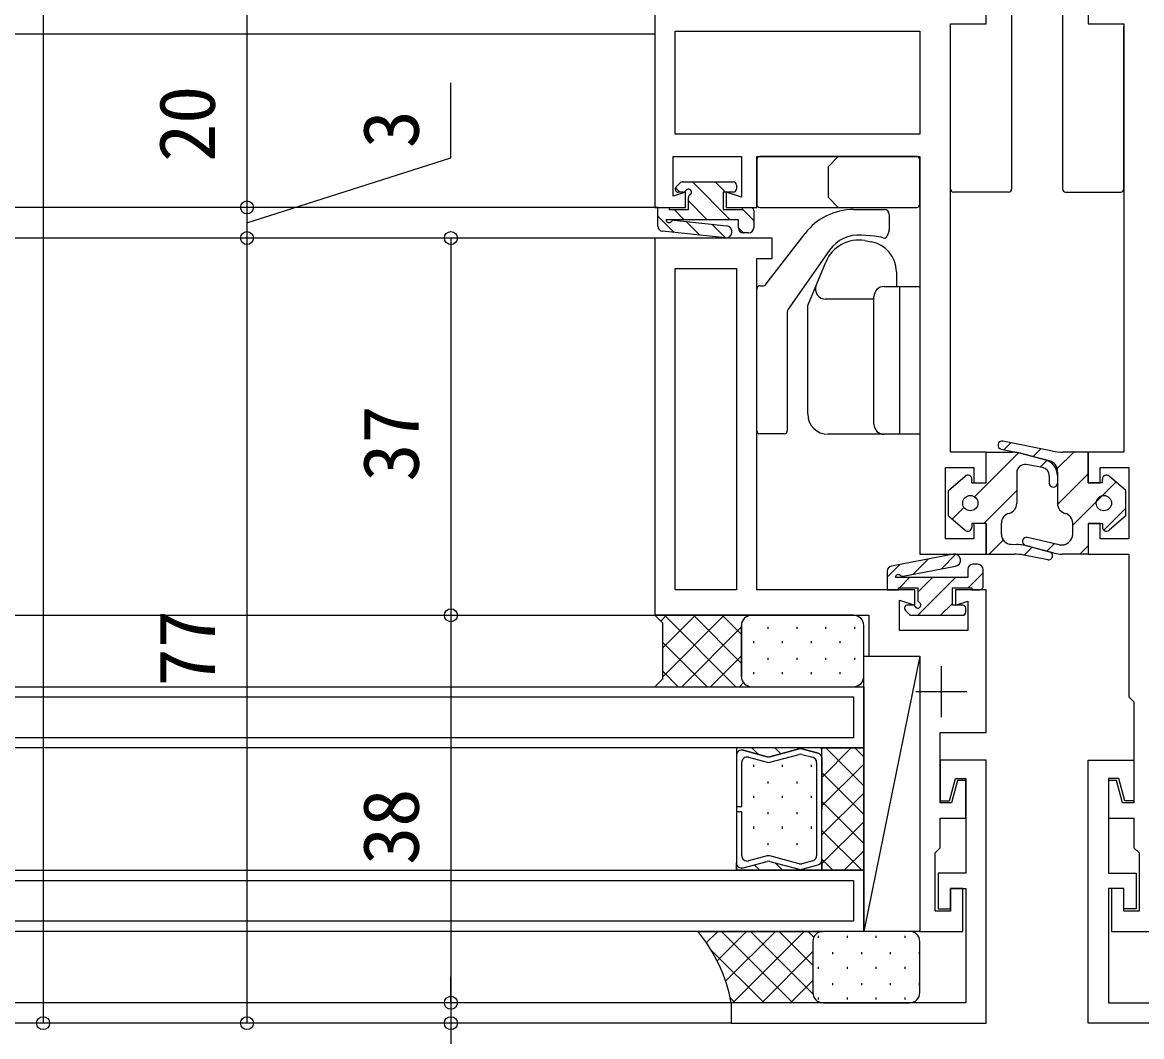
# Model space of a CAD drawing. Units: millimetres, scale not verified. Extents: x -960 to 961, y -419 to 416.
# Drawn here: x 616.1 to 725.9, y -314.2 to -214.7 of the extents above; entities that cross this region are included whole.
import ezdxf
from ezdxf.enums import TextEntityAlignment as Align

# ---------------------------------------------------------------- set-up
doc = ezdxf.new("R2010")
doc.units = ezdxf.units.MM
doc.header["$LTSCALE"] = 2
for name, color, linetype in [('0-2_YKK_11', 7, 'Continuous'), ('0-4_YKK_12', 2, 'Continuous'), ('0-5_YKK_13', 4, 'Continuous'), ('0-7_YKK_D', 6, 'Continuous')]:
    doc.layers.add(name, color=color, linetype=linetype)
doc.styles.add('ＭＳ ゴシック', font='')
doc.styles.get('ＭＳ ゴシック').set_extended_font_data('MS Gothic')

msp = doc.modelspace()

# ---------------------------------------------------------------- linework, layer by layer
at = {"layer": '0-2_YKK_11'}
for p, q in [((706.2, -277.9), (706.2, -282.9)), ((708.7, -280.4), (703.7, -280.4))]:
    msp.add_line(p, q, dxfattribs=at)
for points in [[(678.1, -212.9), (678.1, -232.9), (681.1, -232.9), (681.1, -231.4), (679.9, -231.79), (679.9, -227.9), (686.6, -227.9), (686.6, -231.888), (685.1, -231.4), (685.1, -232.9), (688.1, -232.9), (688.1, -227.9), (704.1, -227.9), (704.1, -266.9), (710.6, -266.9), (710.6, -263.9), (709.4, -263.9), (709.4, -265.4), (706.6, -265.4), (706.6, -258.4), (709.4, -258.4), (709.4, -259.9), (710.6, -259.9), (710.6, -256.9), (707.1, -256.9), (707.1, -214.9), (710.6, -214.9), (710.6, -212.9)], [(720.6, -212.9), (720.6, -214.9), (724.1, -214.9), (724.1, -256.9), (720.6, -256.9), (720.6, -259.9), (721.8, -259.9), (721.8, -258.4), (724.6, -258.4), (724.6, -265.4), (721.8, -265.4), (721.8, -263.9), (720.6, -263.9), (720.6, -266.9), (724.6, -266.9), (724.6, -280.9), (725.1, -281.4), (725.1, -291.3), (723.989, -291.3), (723.4, -289.1), (722.6, -289.1), (722.6, -292.8), (725.1, -292.8), (725.1, -295.7), (725.6, -296.2), (725.6, -301.9), (724.1, -301.9), (724.1, -299.7), (722.9, -299.7), (722.9, -303.9), (727.1, -303.9)], [(704.1, -281.95), (704.1, -303.9), (708.3, -303.9), (708.3, -299.7), (707.1, -299.7), (707.1, -301.9), (705.6, -301.9), (705.6, -296.2), (706.1, -295.7), (706.1, -292.8), (708.6, -292.8), (708.6, -289.1), (707.788, -289.1), (707.198, -291.3), (706.1, -291.3), (706.1, -284.4), (710.6, -284.4), (710.6, -270.4), (707.6, -270.4), (707.6, -271.9), (708.8, -271.511), (708.8, -274.4), (702.1, -274.4), (702.1, -271.413), (703.6, -271.9), (703.6, -270.4), (688.1, -270.4), (688.1, -237.9), (689.6, -237.9), (689.6, -235.9), (678.1, -235.9), (678.1, -272.9), (699.1, -272.9), (699.1, -276.9), (704.1, -276.9), (704.1, -278.85)]]:
    msp.add_lwpolyline(points, dxfattribs=at)
for points in [[(680.1, -215.6), (704.1, -215.6), (704.1, -225.7), (680.1, -225.7)], [(686.1, -238.9), (686.1, -270.4), (680.1, -270.4), (680.1, -238.9)], [(710.6, -312.9), (710.6, -287.1), (706.1, -287.1), (706.1, -291.1), (707, -291.1), (707.589, -288.9), (708.6, -288.9), (708.6, -298.2), (705.9, -298.2), (705.9, -301.7), (707.1, -301.7), (707.1, -299.7), (708.6, -299.7), (708.6, -310.9), (685.6, -310.9), (685.6, -312.9)], [(720.6, -312.9), (720.6, -287.1), (725.1, -287.1), (725.1, -291.1), (724.2, -291.1), (723.611, -288.9), (722.6, -288.9), (722.6, -298.2), (725.3, -298.2), (725.3, -301.7), (724.1, -301.7), (724.1, -299.7), (722.6, -299.7), (722.6, -310.9), (745.6, -310.9), (745.6, -312.9)]]:
    msp.add_lwpolyline(points, close=True, dxfattribs=at)
at = {"layer": '0-4_YKK_12'}
for p, q in [((678.1, -215.9), (509.6, -215.9)), ((678.4, -232.9), (509.6, -232.9)), ((678.4, -235.9), (509.6, -235.9)), ((509.6, -272.9), (678.4, -272.9)), ((509.6, -279.9), (698.6, -279.9)), ((698.6, -279.9), (698.6, -285.9)), ((509.6, -280.9), (697.6, -280.9)), ((697.6, -280.9), (697.6, -284.9)), ((697.6, -284.9), (509.6, -284.9)), ((698.6, -285.9), (509.6, -285.9)), ((694.5, -285.9), (686.101, -285.9)), ((686.101, -285.9), (686.101, -297.9)), ((689.115, -286.77), (686.762, -286.139)), ((686.762, -286.139), (689.115, -286.77)), ((687.616, -285.9), (688.257, -286.54)), ((692.265, -285.999), (689.386, -286.77)), ((689.386, -286.77), (692.265, -285.999)), ((689.862, -285.9), (690.447, -286.486)), ((692.107, -285.9), (692.218, -286.011)), ((694.111, -286.421), (692.537, -285.999)), ((692.537, -285.999), (694.111, -286.421)), ((694.352, -285.9), (694.5, -286.048)), ((694.5, -297.9), (694.5, -285.9)), ((694.5, -285.9), (698.6, -285.9)), ((694.5, -297.9), (694.5, -285.9)), ((694.543, -285.9), (694.5, -285.942)), ((697.371, -285.9), (694.501, -288.771)), ((694.882, -285.9), (698.6, -289.618)), ((697.711, -285.9), (698.6, -286.789)), ((698.6, -285.9), (698.6, -297.9)), ((686.101, -286.629), (686.101, -286.629)), ((686.101, -286.654), (686.101, -286.638)), ((686.101, -286.646), (686.101, -291.639)), ((686.626, -291.639), (686.626, -287.33)), ((687.287, -286.823), (689.115, -287.313)), ((687.808, -287.768), (687.808, -287.568)), ((689.386, -287.313), (692.265, -286.542)), ((690.638, -287.768), (690.638, -287.568)), ((692.536, -286.542), (693.586, -286.824)), ((693.468, -287.768), (693.468, -287.568)), ((693.976, -287.331), (693.975, -296.474)), ((694.5, -286.914), (694.5, -286.943)), ((694.5, -296.877), (694.501, -286.928)), ((698.6, -287.499), (694.5, -291.599)), ((694.501, -288.347), (698.6, -292.446)), ((689.223, -289.383), (689.223, -289.183)), ((692.053, -289.383), (692.053, -289.183)), ((687.808, -290.798), (687.808, -290.598)), ((690.638, -290.798), (690.638, -290.598)), ((693.468, -290.798), (693.468, -290.598)), ((698.6, -290.328), (694.5, -294.428)), ((686.101, -291.639), (686.626, -291.639)), ((694.5, -291.175), (698.6, -295.275)), ((686.1, -292.164), (686.1, -297.158)), ((686.625, -292.164), (686.1, -292.164)), ((686.625, -296.474), (686.625, -292.164)), ((689.223, -292.413), (689.223, -292.213)), ((692.053, -292.413), (692.053, -292.213)), ((687.808, -293.828), (687.808, -293.628)), ((690.638, -293.828), (690.638, -293.628)), ((693.468, -293.828), (693.468, -293.628)), ((698.6, -293.156), (694.5, -297.256)), ((694.5, -294.003), (698.397, -297.9)), ((689.223, -295.443), (689.223, -295.243)), ((692.053, -295.443), (692.053, -295.243)), ((698.6, -295.985), (696.685, -297.9)), ((686.101, -297.145), (686.101, -297.161)), ((686.761, -297.66), (689.115, -297.03)), ((686.761, -297.665), (689.115, -297.034)), ((689.115, -296.491), (687.286, -296.981)), ((687.858, -297.366), (688.391, -297.9)), ((692.265, -297.262), (689.386, -296.491)), ((689.386, -297.03), (692.265, -297.801)), ((689.386, -297.034), (692.265, -297.806)), ((689.905, -297.168), (690.636, -297.9)), ((692.265, -297.262), (692.265, -297.262)), ((692.265, -297.262), (692.265, -297.262)), ((693.586, -296.981), (692.536, -297.262)), ((692.536, -297.801), (694.111, -297.379)), ((692.536, -297.806), (694.111, -297.384)), ((694.403, -297.176), (694.5, -297.274)), ((694.5, -296.832), (695.568, -297.9)), ((694.5, -296.886), (694.5, -296.857)), ((509.6, -297.9), (698.6, -297.9)), ((686.101, -297.854), (686.146, -297.9)), ((686.101, -297.9), (694.5, -297.9)), ((692.73, -297.749), (692.881, -297.9)), ((698.6, -297.9), (694.5, -297.9)), ((698.6, -297.9), (698.6, -303.9)), ((509.6, -298.9), (697.6, -298.9)), ((697.6, -298.9), (697.6, -302.9)), ((697.6, -302.9), (509.6, -302.9)), ((698.6, -303.9), (509.6, -303.9)), ((685.9, -310.9), (509.6, -310.9)), ((685.6, -312.9), (509.6, -312.9))]:
    msp.add_line(p, q, dxfattribs=at)
for points in [[(694.5, -286.914), (694.5, -285.9), (686.101, -285.9), (686.101, -286.638)], [(694.5, -296.886), (694.5, -297.9), (686.101, -297.9), (686.101, -297.161)]]:
    msp.add_lwpolyline(points, dxfattribs=at)
for centre, start, end in [((686.626, -286.646), 74.99632, 179.99817), ((686.626, -286.646), 74.99628, 179.11056), ((692.401, -286.506), 74.99593, 104.99625), ((692.401, -286.506), 74.9963, 104.9963), ((692.401, -287.049), 74.99656, 104.99604), ((693.976, -286.928), 359.99823, 74.99617), ((693.976, -286.928), 1.57977, 74.9963), ((686.626, -286.646), 179.11056, 180.88583), ((687.151, -287.33), 74.99632, 179.99621), ((689.251, -286.263), 254.99588, 284.9963), ((689.251, -286.263), 254.99628, 284.9963), ((689.251, -286.806), 254.99568, 284.99693), ((693.451, -287.331), 359.99823, 74.99617), ((693.976, -286.928), 358.41663, 1.57977), ((686.625, -297.158), 179.99823, 285.00008), ((686.626, -297.153), 179.11056, 180.88583), ((686.626, -297.153), 180.88583, 285.00011), ((687.15, -296.474), 180.00019, 285.00008), ((689.25, -296.998), 74.99947, 105.00072), ((689.25, -297.537), 75.0001, 105.00011), ((689.25, -297.541), 75.0001, 105.00052), ((692.4, -296.755), 255.00035, 284.99984), ((692.4, -296.755), 255.00394, 255.00438), ((692.4, -296.755), 255.00438, 255.00666), ((692.4, -296.755), 255.00615, 255.00783), ((692.4, -296.755), 255.00783, 255.0147), ((692.4, -296.755), 255.01473, 255.03233), ((692.4, -296.755), 255.03233, 255.0338), ((692.4, -296.755), 255.0338, 255.03604), ((692.4, -296.755), 255.01772, 255.06685), ((692.4, -296.755), 255.04236, 255.06678), ((692.4, -296.755), 255.062, 255.08055), ((692.4, -296.755), 255.08055, 255.11667), ((692.4, -296.755), 255.11667, 255.17121), ((692.4, -296.755), 255.17121, 255.52874), ((692.4, -296.755), 255.52874, 255.96196), ((693.451, -296.474), 284.99334, 359.96185), ((693.975, -296.872), 285.0001, 358.41663), ((693.976, -296.877), 284.98992, 359.971), ((693.975, -296.872), 358.41663, 1.57977), ((692.4, -297.294), 255.0001, 285.0001), ((692.4, -297.298), 255.00015, 285.00047)]:
    msp.add_arc(centre, 0.525, start, end, dxfattribs=at)
at = {"layer": '0-5_YKK_13'}
for p, q in [((713.1, -191.9), (713.1, -231.1)), ((718.1, -191.9), (718.1, -231.1)), ((707.1, -231.1), (707.1, -215.2)), ((724.1, -231.1), (724.1, -215.2)), ((688.1, -228.2), (688.1, -232.6)), ((703.8, -227.9), (688.4, -227.9)), ((695.1, -228.9), (696.1, -227.9)), ((704.1, -232.6), (704.1, -228.2)), ((695.1, -228.9), (695.1, -231.9)), ((680.188, -230.888), (680.588, -230.488)), ((680.8, -230.4), (685.8, -230.4)), ((685.487, -234.1), (681.787, -230.4)), ((685.032, -231.4), (684.032, -230.4)), ((680.542, -231.4), (680.124, -230.983)), ((680.88, -231.4), (680.4, -231.4)), ((686.1, -230.7), (686.1, -231.1)), ((712.8, -231.4), (707.4, -231.4)), ((718.4, -231.4), (723.8, -231.4)), ((683.242, -234.1), (681.4, -232.258)), ((695.1, -231.9), (696.1, -232.9)), ((680.013, -235.362), (678.4, -233.749)), ((680.997, -234.1), (679.997, -233.1)), ((687.8, -234.168), (686.7, -233.068)), ((687.8, -233.2), (687.8, -234.9)), ((688.4, -232.9), (703.8, -232.9)), ((697.6, -233.1), (700.6, -233.1)), ((701.1, -233.6), (701.1, -235.051)), ((680.004, -234.154), (685.136, -234.693)), ((682.522, -235.625), (681.174, -234.277)), ((685.03, -235.889), (683.682, -234.541)), ((686.787, -235.4), (686.3, -234.914)), ((685.01, -235.887), (678.848, -235.239)), ((687.3, -235.4), (686.8, -235.4)), ((689.036, -240.404), (692.84, -235.447)), ((699.655, -235.711), (698.372, -235.611)), ((701.082, -235.153), (700.882, -235.703)), ((695.233, -237.092), (691.19, -242.866)), ((698.708, -236.153), (699.321, -236.261)), ((693.1, -242.525), (694.866, -238.261)), ((701.8, -239.216), (701.8, -240.65)), ((688.1, -254.8), (688.1, -240.9)), ((688.4, -240.6), (688.64, -240.6)), ((702.1, -240.65), (704.1, -240.65)), ((704.1, -240.65), (704.1, -255.15)), ((693.1, -253.15), (693.1, -242.525)), ((699.6, -241.9), (694.856, -241.9)), ((699.6, -254.15), (699.6, -241.65)), ((691.1, -243.153), (691.1, -254.8)), ((690.8, -255.1), (688.4, -255.1)), ((702.1, -255.15), (695.1, -255.15)), ((704.1, -255.15), (702.1, -255.15)), ((712.078, -256.612), (713.797, -256.96)), ((717.113, -256.803), (712.236, -255.828)), ((712.351, -256.668), (713.032, -255.987)), ((715.216, -257.338), (715.978, -256.576)), ((709.46, -261.274), (713.778, -256.956)), ((710.598, -259.9), (710.598, -256.9)), ((710.598, -256.9), (713.202, -256.9)), ((716.794, -257.759), (713.797, -256.96)), ((713.981, -257.003), (716.413, -257.657)), ((715.899, -258.371), (716.564, -257.706)), ((717.575, -258.515), (719.189, -256.9)), ((720.598, -259.9), (720.598, -256.9)), ((713.598, -258.865), (713.598, -261.932)), ((716.135, -258.414), (714.541, -258.125)), ((717.598, -258.865), (717.598, -261.932)), ((717.602, -262.023), (720.598, -259.027)), ((706.898, -260.65), (708.538, -259.247)), ((709.198, -259.9), (709.198, -259.55)), ((709.198, -259.9), (710.598, -259.9)), ((716.798, -259.202), (716.798, -259.946)), ((717.598, -259.202), (717.598, -259.946)), ((719.098, -264.063), (723.335, -259.826)), ((721.998, -259.9), (720.598, -259.9)), ((721.998, -259.9), (721.998, -259.55)), ((724.298, -260.65), (722.658, -259.247)), ((706.898, -263.15), (706.898, -260.65)), ((710.37, -263.9), (713.598, -260.672)), ((724.298, -263.15), (724.298, -260.65)), ((707.268, -263.467), (708.422, -262.313)), ((706.898, -263.15), (708.538, -264.554)), ((722.14, -264.556), (724.298, -262.398)), ((724.298, -263.15), (722.658, -264.554)), ((710.598, -263.9), (709.198, -263.9)), ((709.198, -263.9), (709.198, -264.25)), ((712.098, -264.939), (712.098, -263.869)), ((719.098, -264.939), (719.098, -263.869)), ((720.598, -263.9), (721.998, -263.9)), ((721.998, -263.9), (721.998, -264.25)), ((710.905, -266.9), (712.285, -265.521)), ((717.779, -265.974), (714.645, -265.264)), ((713.059, -265.938), (713.577, -265.958)), ((714.339, -267.002), (715.122, -266.219)), ((717.279, -266.796), (714.443, -266.037)), ((714.893, -266.158), (716.796, -266.667)), ((716.558, -266.603), (717.297, -265.864)), ((719.796, -266.9), (720.598, -266.098)), ((707.385, -266.908), (701.306, -268.067)), ((703.411, -268.888), (704.92, -267.378)), ((706.185, -268.359), (707.631, -266.913)), ((710.598, -266.9), (713.336, -266.9)), ((716.638, -267.451), (714.295, -266.993)), ((700.9, -269.153), (702.146, -267.907)), ((702.462, -269.069), (707.609, -268.087)), ((708.833, -270.2), (710.3, -268.734)), ((709.8, -267.9), (709.3, -267.9)), ((710.3, -270.1), (710.3, -268.4)), ((702.098, -270.2), (703.098, -269.2)), ((703.888, -272.9), (707.588, -269.2)), ((703.9, -270.643), (705.343, -269.2)), ((701.898, -270.4), (702, -270.298)), ((703.38, -271.9), (702.9, -271.9)), ((706.133, -272.9), (707.3, -271.734)), ((708.6, -272.6), (708.6, -272.2)), ((679.258, -272.9), (678.679, -273.479)), ((684.915, -272.9), (678.85, -278.965)), ((682.087, -272.9), (678.85, -276.137)), ((686.054, -279.9), (679.054, -272.9)), ((686.6, -277.618), (681.882, -272.9)), ((686.6, -274.789), (684.711, -272.9)), ((687.541, -272.902), (687.539, -272.9)), ((697.6, -272.9), (687.6, -272.9)), ((702.688, -272.413), (703.088, -272.813)), ((703.3, -272.9), (708.3, -272.9)), ((708.393, -272.886), (708.585, -272.693)), ((686.6, -274.044), (680.744, -279.9)), ((686.6, -278.9), (686.6, -273.9)), ((686.6, -273.9), (686.6, -278.9)), ((689.223, -274.233), (689.223, -274.033)), ((692.053, -274.233), (692.053, -274.033)), ((694.883, -274.233), (694.883, -274.033)), ((697.713, -274.233), (697.713, -274.033)), ((698.6, -278.9), (698.6, -273.9)), ((683.225, -279.9), (678.85, -275.525)), ((687.808, -275.648), (687.808, -275.448)), ((690.638, -275.648), (690.638, -275.448)), ((693.468, -275.648), (693.468, -275.448)), ((696.298, -275.648), (696.298, -275.448)), ((686.6, -276.872), (683.572, -279.9)), ((689.223, -277.263), (689.223, -277.063)), ((692.053, -277.263), (692.053, -277.063)), ((694.883, -277.263), (694.883, -277.063)), ((697.713, -277.263), (697.713, -277.063)), ((704.1, -276.9), (698.6, -303.9)), ((680.397, -279.9), (678.85, -278.353)), ((687.808, -278.678), (687.808, -278.478)), ((690.638, -278.678), (690.638, -278.478)), ((693.468, -278.678), (693.468, -278.478)), ((696.298, -278.678), (696.298, -278.478)), ((686.8, -279.5), (686.401, -279.9)), ((687.6, -279.9), (697.6, -279.9)), ((682.3, -303.9), (694.6, -303.9)), ((684.271, -303.9), (683.154, -305.017)), ((687.099, -303.9), (684.212, -306.788)), ((691.644, -310.9), (684.644, -303.9)), ((689.928, -303.9), (685.049, -308.778)), ((692.756, -303.9), (685.756, -310.9)), ((693.609, -310.036), (687.473, -303.9)), ((693.6, -307.199), (690.301, -303.9)), ((693.698, -304.468), (693.13, -303.9)), ((703.1, -303.9), (694.6, -303.9)), ((693.6, -304.9), (693.6, -309.9)), ((693.6, -304.9), (693.6, -309.9)), ((694.123, -304.333), (694.123, -304.533)), ((696.953, -304.333), (696.953, -304.533)), ((699.783, -304.333), (699.783, -304.533)), ((702.613, -304.333), (702.613, -304.533)), ((704.1, -309.9), (704.1, -304.9)), ((688.816, -310.9), (683.579, -305.663)), ((693.6, -305.885), (688.585, -310.9)), ((695.538, -305.948), (695.538, -306.148)), ((698.368, -305.948), (698.368, -306.148)), ((701.198, -305.948), (701.198, -306.148)), ((704.028, -305.948), (704.028, -306.148)), ((694.123, -307.363), (694.123, -307.563)), ((696.953, -307.363), (696.953, -307.563)), ((699.783, -307.363), (699.783, -307.563)), ((702.613, -307.363), (702.613, -307.563)), ((693.6, -308.713), (691.413, -310.9)), ((695.538, -308.978), (695.538, -309.178)), ((698.368, -308.978), (698.368, -309.178)), ((701.198, -308.978), (701.198, -309.178)), ((704.028, -308.978), (704.028, -309.178)), ((685.988, -310.9), (685.503, -310.415)), ((694.123, -310.393), (694.123, -310.593)), ((696.953, -310.393), (696.953, -310.593)), ((699.783, -310.393), (699.783, -310.593)), ((702.613, -310.393), (702.613, -310.593)), ((694.6, -310.9), (685.6, -310.9)), ((694.291, -310.851), (694.241, -310.9)), ((694.473, -310.9), (694.464, -310.891)), ((694.6, -310.9), (703.1, -310.9))]:
    msp.add_line(p, q, dxfattribs=at)
for points in [[(685.8, -231.4), (684.8, -231.4), (684.8, -233.1), (686.7, -233.1), (686.7, -232.9), (687.5, -232.9)], [(678.4, -234.742), (678.4, -232.9), (679.5, -232.9), (679.5, -233.1), (681.4, -233.1), (681.4, -231.92)], [(686.3, -234.9), (686.3, -234.1), (679.194, -234.1)], [(700.6, -240.65), (702.1, -240.65), (702.1, -255.15)], [(720.598, -256.9), (718.098, -256.9), (718.093, -256.9)], [(710.598, -263.9), (710.598, -266.9), (712.303, -266.9)], [(720.598, -263.9), (720.598, -266.9), (718.064, -266.9)], [(700.9, -268.559), (700.9, -270.4), (702, -270.4), (702, -270.2), (703.9, -270.2), (703.9, -271.381)], [(708.8, -268.4), (708.8, -269.2), (701.694, -269.2)], [(708.3, -271.9), (707.3, -271.9), (707.3, -270.2), (709.2, -270.2), (709.2, -270.4), (710, -270.4)], [(687.6, -272.9), (678.1, -272.9), (678.85, -273.65), (678.85, -279.15), (678.1, -279.9), (687.6, -279.9)]]:
    msp.add_lwpolyline(points, dxfattribs=at)
msp.add_lwpolyline([(698.6, -276.9), (704.1, -276.9), (704.1, -303.9), (698.6, -303.9)], close=True, dxfattribs=at)
for centre in [(709.048, -261.9), (722.148, -261.9)]:
    msp.add_circle(centre, 0.75, dxfattribs=at)
for centre, radius, start, end in [((688.4, -228.2), 0.3, 90, 180), ((703.8, -228.2), 0.3, 0, 90), ((680.8, -230.7), 0.3, 90, 135), ((685.8, -230.7), 0.3, 0, 90), ((680.4, -231.1), 0.3, 135, 270), ((680.88, -231.1), 0.3, 270, 330), ((681.4, -231.4), 0.3, 300, 150), ((685.8, -231.1), 0.3, 270, 0), ((707.4, -231.1), 0.3, 180, 270), ((712.8, -231.1), 0.3, 270, 0), ((718.4, -231.1), 0.3, 180, 270), ((723.8, -231.1), 0.3, 270, 0), ((681.7, -231.92), 0.3, 120, 180), ((688.4, -232.6), 0.3, 180, 270), ((703.8, -232.6), 0.3, 270, 0), ((687.5, -233.2), 0.3, 360, 90), ((697.6, -239.1), 6, 90, 142.5), ((700.6, -233.6), 0.5, 0, 90), ((678.9, -234.742), 0.5, 180, 264.00299), ((679.493, -234.091), 0.3, 181.71339, 322.98927), ((679.973, -234.453), 0.3, 84.00299, 142.98927), ((685.073, -235.29), 0.6, 264.00299, 84.00299), ((686.8, -234.9), 0.5, 180, 270), ((687.3, -234.9), 0.5, 270, 0), ((698.1, -239.1), 3.5, 85.54479, 145), ((699.383, -239.2), 3.5, 71.32828, 85.54479), ((700.6, -235.6), 0.3, 251.32828, 340), ((700.8, -235.051), 0.3, 340, 360), ((698.1, -239.6), 3.5, 80, 157.5), ((698.8, -239.216), 3, 0, 80), ((698.8, -239.216), 3, 0, 21.83316), ((688.64, -240.1), 0.5, 270, 322.5), ((688.4, -240.9), 0.3, 90, 180), ((694.856, -240.9), 1, 157.5, 270), ((700.6, -241.65), 1, 90, 180), ((691.6, -243.153), 0.5, 145, 180), ((695.1, -253.15), 2, 180, 270), ((700.6, -254.15), 1, 180, 270), ((688.4, -254.8), 0.3, 180, 270), ((690.8, -254.8), 0.3, 270, 0), ((712.157, -256.22), 0.4, 78.69007, 258.56257), ((718.093, -251.9), 5, 258.69007, 270), ((713.202, -259.9), 3, 74.95601, 90), ((715.998, -259.202), 1.6, 0, 74.95601), ((716.592, -258.75), 1.011, 353.43148, 78.46254), ((714.398, -258.912), 0.8, 79.71391, 180), ((715.998, -259.202), 0.8, 0, 80.13172), ((708.798, -259.55), 0.4, 360, 130.56622), ((717.198, -259.946), 0.4, 180, 0), ((722.398, -259.55), 0.4, 49.43378, 180), ((712.598, -261.932), 1, 284.47751, 0), ((718.598, -261.932), 1, 180, 255.52249), ((713.098, -263.869), 1, 104.47751, 180), ((718.098, -263.869), 1, 0, 75.52249), ((708.798, -264.25), 0.4, 229.43378, 0), ((722.398, -264.25), 0.4, 180, 310.56622), ((713.098, -264.939), 1, 180, 267.7577), ((714.557, -265.654), 0.4, 77.23474, 256.6648), ((718.018, -264.92), 1.08, 257.23474, 359.01526), ((713.342, -271.954), 6, 75.02371, 87.7577), ((716.715, -267.058), 0.4, 258.94665, 78.25914), ((707.497, -267.498), 0.6, 280.79701, 100.79701), ((713.336, -271.9), 5, 78.94665, 90), ((718.064, -263.9), 3, 254.84042, 270), ((701.4, -268.559), 0.5, 100.79701, 180), ((701.993, -269.209), 0.3, 46.53333, 178.28661), ((709.3, -268.4), 0.5, 90, 180), ((709.8, -268.4), 0.5, 0, 90), ((702.406, -268.774), 0.3, 226.53333, 280.79701), ((710, -270.1), 0.3, 270, 0), ((702.9, -272.2), 0.3, 90, 225), ((703.38, -272.2), 0.3, 30, 90), ((703.9, -271.9), 0.3, 210, 60), ((704.2, -271.381), 0.3, 180, 240), ((708.3, -272.2), 0.3, 360, 90), ((687.6, -273.9), 1, 90, 180), ((687.6, -273.9), 1, 90, 180), ((697.6, -273.9), 1, 0, 90), ((703.3, -272.6), 0.3, 225, 270), ((708.3, -272.6), 0.3, 270, 360), ((687.6, -278.9), 1, 180, 270), ((687.6, -278.9), 1, 180, 270), ((697.6, -278.9), 1, 270, 0), ((670.752, -313.622), 15.095, 10.38793, 40.09313), ((694.6, -304.9), 1, 90, 180), ((694.6, -304.9), 1, 90, 180), ((703.1, -304.9), 1, 0, 90), ((694.6, -309.9), 1, 180, 270), ((694.6, -309.9), 1, 180, 270), ((703.1, -309.9), 1, 270, 0)]:
    msp.add_arc(centre, radius, start, end, dxfattribs=at)
at = {"layer": '0-7_YKK_D'}
for p, q in [((618.1, -212.9), (618.1, -312.9)), ((638.1, -235.9), (638.1, -312.9)), ((658.1, -235.9), (658.1, -272.9)), ((658.1, -310.9), (658.1, -312.9)), ((676.1, -312.9), (617.1, -312.9)), ((658.1, -312.9), (658.1, -325.347))]:
    msp.add_line(p, q, dxfattribs=at)
for points in [[(638.1, -212.9), (638.1, -232.9), (638.1, -235.9)], [(638.1, -234.4), (658.1, -228.037), (658.1, -220.69)], [(658.1, -272.9), (658.1, -310.9), (658.1, -308.35)]]:
    msp.add_lwpolyline(points, dxfattribs=at)
for centre in [(638.1, -232.9), (638.1, -232.9), (638.1, -235.9), (638.1, -235.9), (658.1, -235.9), (658.1, -272.9), (658.1, -272.9), (658.1, -310.9), (658.1, -310.9), (618.1, -312.9), (638.1, -312.9), (658.1, -312.9)]:
    msp.add_circle(centre, 0.637, dxfattribs=at)

# ---------------------------------------------------------------- texts
at = {"layer": '0-7_YKK_D', "style": 'ＭＳ ゴシック'}
for s, p in [('20', (636.6, -228.44)), ('3', (656.6, -227.091)), ('37', (656.6, -259.791)), ('77', (636.6, -279.876)), ('38', (656.6, -297.376))]:
    msp.add_text(s, height=5.499, rotation=90, dxfattribs=at).set_placement(p, align=Align.BOTTOM_LEFT)

doc.saveas('drawing.dxf')
